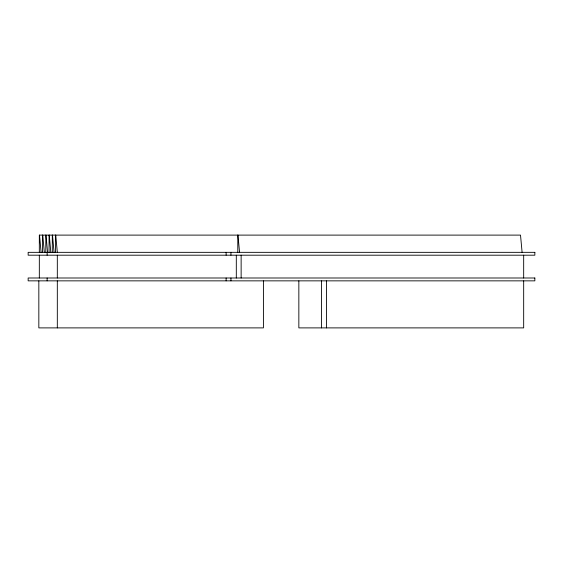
<?xml version="1.0" encoding="UTF-8"?>
<svg xmlns="http://www.w3.org/2000/svg" width="563" height="563" viewBox="0 0 563 563"><rect width="100%" height="100%" fill="white"/><g stroke="black" fill="none" stroke-linecap="round" stroke-linejoin="round"><path stroke-width="0.84" d="M522.098 252.337L520.515 235.109L39.326 235.109L39.326 252.337M237.973 235.109L239.549 252.337M55.737 235.109L57.32 252.337M52.493 235.109L54.069 252.337M49.241 235.109L50.825 252.337M45.997 235.109L47.581 252.337M42.753 235.109L44.329 252.337M39.509 235.109L41.085 252.337M523.674 255.194L523.674 277.995M523.674 280.853L523.674 327.891L298.847 327.891L298.847 280.853M326.547 280.853L326.547 327.891M321.459 280.853L321.459 327.891M263.414 280.853L263.414 327.891L38.833 327.891L38.833 280.853M241.133 255.194L241.133 277.995M237.79 235.109L237.79 252.337M236.305 255.194L236.305 277.995M230.943 252.337L230.943 255.194M230.943 277.995L230.943 280.853M226.122 252.337L226.122 255.194M226.122 277.995L226.122 280.853M57.32 255.194L57.32 277.995M57.32 280.853L57.32 327.891M55.554 235.109L55.554 252.337M52.31 235.109L52.31 252.337M49.065 235.109L49.065 252.337M47.13 252.337L47.13 255.194M47.13 277.995L47.13 280.853M45.814 235.109L45.814 252.337M42.57 235.109L42.57 252.337M39.326 255.194L39.326 277.995M534.85 252.337L28.15 252.337L28.15 255.194L534.85 255.194L534.85 252.337M534.85 277.995L28.15 277.995L28.15 280.853L534.85 280.853L534.85 277.995"/></g></svg>
